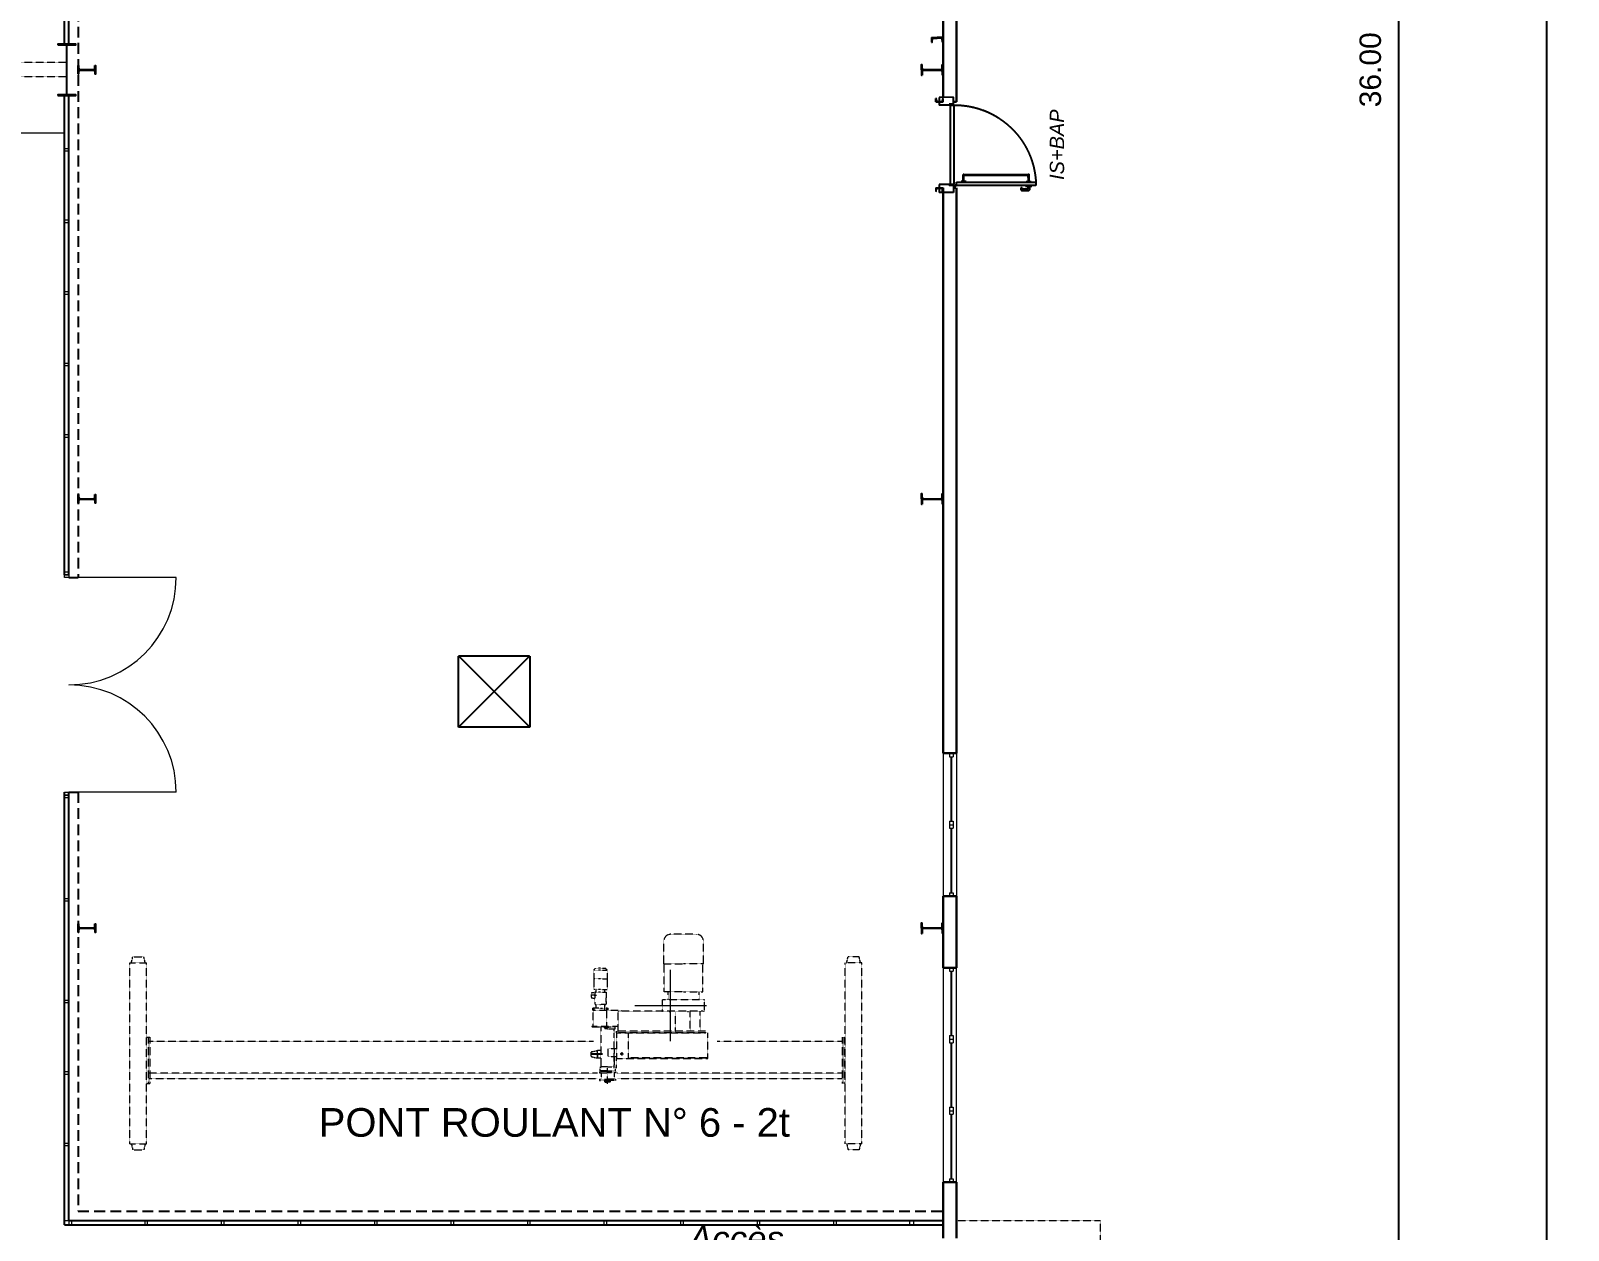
# Model space of a CAD drawing. Header units: metres. Extents: x 134472 to 303672, y 136880 to 366415.
# Drawn here: x 259593 to 281087, y 318124 to 334895 of the extents above; entities that cross this region are included whole.
import ezdxf

# ---------------------------------------------------------------- set-up
doc = ezdxf.new("R2010")
doc.units = ezdxf.units.M
doc.header["$LTSCALE"] = 2
doc.header["$MEASUREMENT"] = 0
doc.header["$PDMODE"] = 2
doc.header["$PDSIZE"] = 500
for name, pattern in [('CACHE', [0.375, 0.25, -0.125]), ('CONTINU', [0]), ('DASHDOT', [2, 1.25, -0.25, 0.25, -0.25]), ('Planta_2$0$CACHE', [0.375, 0.25, -0.125]), ('STYLE_12', [0.46875, 0.3125, -0.15625])]:
    doc.linetypes.add(name, pattern=pattern)
for name, color, linetype in [('0.01', 8, 'Continuous'), ('0.1TEN', 133, 'Planta_2$0$CACHE'), ('1', 5, 'Continuous'), ('CENTRO', 7, 'DASHDOT'), ('MOJI', 7, 'Continuous'), ('SUMPO 400', 6, 'Continuous')]:
    doc.layers.add(name, color=color, linetype=linetype)
for name, color, linetype, lineweight in [('0.03', 151, 'Continuous', 5), ('0.03TEN', 8, 'STYLE_12', 5), ('0.15', 5, 'Continuous', 15), ('0.30', 1, 'Continuous', 30), ('slh-aa-chassis', 3, 'Continuous', 0)]:
    doc.layers.add(name, color=color, linetype=linetype, lineweight=lineweight)
doc.styles.add('arial', font='arial.ttf')
doc.styles.add('Style-Arial', font='arial.ttf')
doc.dimstyles.new('400', dxfattribs={"dimtxt": 300, "dimasz": 450, "dimexe": 300, "dimexo": 150, "dimgap": 75, "dimtad": 1, "dimlfac": 0.001, "dimzin": 3, "dimdsep": 46, "dimtxsty": 'Style-Arial', "dimblk": 'OBLIQUE', "dimcen": 900, "dimclrd": 256, "dimclre": 256, "dimazin": 3, "dimtfac": 1, "dimtofl": 0, "dimtmove": 1, "dimatfit": 3, "dimldrblk": 'DOTSMALL', "dimfxl": 1, "dimfrac": 2, "dimtzin": 3, "dimlwd": -1, "dimlwe": 0, "dimarcsym": 0})

# ---------------------------------------------------------------- blocks, each defined once
blk = doc.blocks.new('chassis simple 1m')
at = {"layer": 'slh-aa-chassis', "linetype": 'CONTINU', "lineweight": 0}
for p, q in [((0, 0), (50, 0)), ((0, 0), (0, -50)), ((50, 0), (50, -50)), ((0, -50), (50, -50)), ((20, -50), (20, -950)), ((30, -50), (30, -950)), ((0, -950), (50, -950)), ((0, -950), (0, -1000)), ((0, -1000), (50, -1000)), ((50, -950), (50, -1000))]:
    blk.add_line(p, q, dxfattribs=at)
blk = doc.blocks.new('_Oblique')
at = {"color": 0, "linetype": 'ByBlock', "lineweight": -2}
blk.add_line((0.5, 0.5), (-0.5, -0.5), dxfattribs=at)
blk = doc.blocks.new('*D721')
at = {"layer": 'Defpoints', "color": 0}
for p in [(278301, 352349), (278301, 352349), (278301, 352349), (280787, 352349), (280787, 352349), (280787, 352349), (279214, 262349), (279214, 262349), (279214, 262349)]:
    blk.add_point(p, dxfattribs=at)
at = {"layer": 'SUMPO 400', "lineweight": 0}
for p, q in [((278451, 352349), (281087, 352349)), ((278451, 352349), (281087, 352349)), ((278451, 352349), (281087, 352349)), ((279364, 262349), (281087, 262349)), ((279364, 262349), (281087, 262349)), ((279364, 262349), (281087, 262349))]:
    blk.add_line(p, q, dxfattribs=at)
at = {"layer": 'SUMPO 400'}
blk.add_line((280787, 262349), (280787, 352349), dxfattribs=at)
blk.add_line((280787, 262349), (280787, 352349), dxfattribs=at)
blk.add_line((280787, 262349), (280787, 352349), dxfattribs=at)
at = {"layer": 'SUMPO 400', "xscale": 450, "yscale": 450, "zscale": 450}
for p, rotation in [((280787, 352349), 90), ((280787, 352349), 90), ((280787, 352349), 90), ((280787, 262349), 270), ((280787, 262349), 270), ((280787, 262349), 270)]:
    blk.add_blockref('_Oblique', p, dxfattribs=dict(at, rotation=rotation))
at = {"layer": 'SUMPO 400', "color": 0, "insert": (280559, 307349), "char_height": 300, "attachment_point": 5, "rotation": 90, "style": 'Style-Arial'}
blk.add_mtext('\\W1.333333x;90.00', dxfattribs=at)
blk.add_mtext('\\W1.333333x;90.00', dxfattribs=at)
blk.add_mtext('\\W1.333333x;90.00', dxfattribs=at)
blk = doc.blocks.new('_DOTSMALL')
at = {"color": 0, "linetype": 'ByBlock', "const_width": 0.5}
blk.add_lwpolyline([(-0.0625, 0, 1), (0.0625, 0, 1)], format="xyb", close=True, dxfattribs=at)
blk = doc.blocks.new('BAT-P')
for p, q in [((-26, 61), (-40, 0)), ((-40, 0), (40, 0)), ((-21, 65), (21, 65)), ((26, 61), (40, 0))]:
    blk.add_line(p, q)
for centre, start, end in [((-21, 60), 90, 166.6711), ((21, 60), 12.6594, 90)]:
    blk.add_arc(centre, 5, start, end)
at = {"layer": 'CENTRO', "color": 2, "linetype": 'DASHDOT'}
blk.add_line((0, -52), (0, 71), dxfattribs=at)

msp = doc.modelspace()

# ---------------------------------------------------------------- linework, layer by layer
at = {"flags": 128}
for points in [[(272492.701, 333964.317), (272292.701, 333964.026)], [(272292.701, 333964.026), (272292.86, 333854.027)], [(272430.86, 333854.227), (272292.86, 333854.027)], [(272492.838, 333869.317), (272430.839, 333869.227)], [(272430.86, 333854.227), (272430.839, 333869.227)], [(272452.311, 332744.256), (272450.701, 333854.256)], [(272450.86, 333854.256), (272495.86, 333854.321)], [(272492.838, 333869.317), (272492.701, 333964.317)], [(272494.413, 333855.824), (272499.228, 333855.877), (272504.043, 333855.91), (272508.859, 333855.922), (272513.674, 333855.914), (272518.489, 333855.885), (272523.305, 333855.836), (272528.119, 333855.767), (272532.934, 333855.677), (272537.748, 333855.567), (272542.562, 333855.437), (272547.375, 333855.286), (272552.187, 333855.114), (272556.999, 333854.923), (272561.81, 333854.711), (272566.62, 333854.478), (272571.428, 333854.225), (272575.472, 333853.997), (272579.514, 333853.754), (272583.556, 333853.497), (272587.596, 333853.225), (272591.636, 333852.939), (272595.674, 333852.639), (272599.712, 333852.324), (272603.748, 333851.995), (272607.783, 333851.651), (272611.817, 333851.293), (272615.85, 333850.921), (272619.881, 333850.534), (272623.911, 333850.133), (272627.939, 333849.718), (272631.966, 333849.288), (272635.991, 333848.844), (272640.015, 333848.386), (272644.037, 333847.913), (272648.057, 333847.426), (272652.076, 333846.924), (272656.092, 333846.409), (272660.107, 333845.879), (272664.12, 333845.335), (272668.131, 333844.776), (272672.14, 333844.203), (272676.147, 333843.616), (272680.152, 333843.015), (272684.154, 333842.399), (272688.155, 333841.769), (272692.153, 333841.125), (272696.149, 333840.466), (272700.142, 333839.794), (272704.133, 333839.107), (272708.122, 333838.406), (272712.108, 333837.69), (272716.091, 333836.961), (272720.072, 333836.217), (272724.05, 333835.459), (272728.026, 333834.687), (272731.998, 333833.9), (272735.968, 333833.1), (272739.935, 333832.285), (272743.899, 333831.457), (272747.86, 333830.614), (272751.818, 333829.757), (272755.773, 333828.886), (272759.725, 333828.001), (272763.673, 333827.102), (272767.619, 333826.189), (272771.561, 333825.261), (272775.5, 333824.32), (272779.435, 333823.365), (272783.367, 333822.395), (272787.296, 333821.412), (272791.221, 333820.415), (272795.142, 333819.404), (272799.06, 333818.378), (272802.974, 333817.339), (272806.884, 333816.286), (272810.791, 333815.219), (272814.694, 333814.138), (272818.592, 333813.043), (272822.487, 333811.934), (272826.378, 333810.812), (272830.265, 333809.675), (272834.148, 333808.525), (272838.027, 333807.361), (272841.902, 333806.182), (272845.772, 333804.991), (272849.638, 333803.785), (272853.5, 333802.566), (272857.357, 333801.332), (272861.21, 333800.086), (272865.059, 333798.825), (272868.903, 333797.551), (272872.742, 333796.263), (272876.577, 333794.961), (272880.407, 333793.646), (272884.232, 333792.317), (272888.053, 333790.974), (272891.869, 333789.618), (272895.68, 333788.248), (272899.486, 333786.865), (272903.287, 333785.468), (272907.083, 333784.058), (272910.875, 333782.634), (272914.661, 333781.197), (272918.442, 333779.746), (272922.217, 333778.282), (272925.988, 333776.804), (272929.753, 333775.313), (272933.513, 333773.808), (272937.267, 333772.29), (272941.016, 333770.759), (272944.76, 333769.214), (272948.498, 333767.656), (272952.23, 333766.085), (272955.957, 333764.5), (272959.678, 333762.902), (272963.393, 333761.291), (272967.103, 333759.666), (272970.807, 333758.029), (272974.505, 333756.378), (272978.197, 333754.714), (272981.883, 333753.037), (272985.563, 333751.346), (272989.237, 333749.643), (272992.905, 333747.927), (272996.567, 333746.197), (273000.222, 333744.455), (273003.872, 333742.699), (273007.515, 333740.931), (273011.152, 333739.149), (273014.782, 333737.355), (273018.406, 333735.547), (273022.024, 333733.727), (273025.635, 333731.894), (273029.239, 333730.048), (273032.837, 333728.189), (273036.429, 333726.318), (273040.013, 333724.433), (273043.591, 333722.536), (273047.162, 333720.626), (273050.726, 333718.704), (273054.284, 333716.768), (273057.834, 333714.821), (273061.378, 333712.86), (273064.914, 333710.887), (273068.444, 333708.901), (273071.966, 333706.903), (273075.481, 333704.892), (273078.989, 333702.868), (273082.49, 333700.832), (273085.983, 333698.784), (273089.469, 333696.723), (273092.948, 333694.65), (273096.419, 333692.564), (273099.883, 333690.466), (273103.34, 333688.356), (273106.788, 333686.233), (273110.23, 333684.098), (273113.663, 333681.951), (273117.089, 333679.792), (273120.508, 333677.62), (273123.918, 333675.437), (273127.321, 333673.241), (273130.716, 333671.033), (273134.103, 333668.813), (273137.482, 333666.581), (273140.853, 333664.337), (273144.216, 333662.081), (273147.571, 333659.813), (273150.918, 333657.533), (273154.257, 333655.241), (273157.587, 333652.937), (273160.91, 333650.622), (273164.224, 333648.294), (273167.53, 333645.955), (273170.827, 333643.604), (273174.116, 333641.241), (273177.397, 333638.867), (273180.669, 333636.481), (273183.932, 333634.083), (273187.187, 333631.674), (273190.434, 333629.253), (273193.671, 333626.82), (273196.9, 333624.376), (273200.121, 333621.92), (273203.332, 333619.453), (273206.535, 333616.975), (273209.729, 333614.485), (273212.914, 333611.984), (273216.09, 333609.471), (273219.257, 333606.948), (273222.415, 333604.413), (273225.564, 333601.866), (273228.704, 333599.309), (273231.835, 333596.74), (273234.956, 333594.16), (273238.069, 333591.569), (273241.172, 333588.967), (273244.266, 333586.354), (273247.35, 333583.73), (273250.426, 333581.095), (273253.491, 333578.449), (273256.548, 333575.793), (273259.595, 333573.125), (273262.632, 333570.446), (273265.66, 333567.757), (273268.678, 333565.057), (273271.686, 333562.346), (273274.685, 333559.624), (273277.674, 333556.892), (273280.654, 333554.149), (273283.623, 333551.396), (273286.583, 333548.632), (273289.533, 333545.857), (273292.473, 333543.072), (273295.403, 333540.276), (273298.323, 333537.47), (273301.233, 333534.654), (273304.133, 333531.827), (273307.023, 333528.99), (273309.902, 333526.143), (273312.772, 333523.285), (273315.631, 333520.417), (273318.48, 333517.54), (273321.319, 333514.651), (273324.148, 333511.753), (273326.966, 333508.845), (273329.774, 333505.927), (273332.572, 333502.999), (273335.359, 333500.061), (273338.135, 333497.113), (273340.901, 333494.155), (273343.657, 333491.187), (273346.401, 333488.209), (273349.136, 333485.222), (273351.859, 333482.225), (273354.572, 333479.218), (273357.274, 333476.202), (273359.966, 333473.176), (273362.646, 333470.14), (273365.316, 333467.095), (273367.975, 333464.041), (273370.623, 333460.977), (273373.26, 333457.903), (273375.886, 333454.82), (273378.501, 333451.728), (273381.105, 333448.627), (273383.698, 333445.516), (273386.279, 333442.396), (273388.85, 333439.267), (273391.41, 333436.128), (273393.958, 333432.981), (273396.495, 333429.824), (273399.021, 333426.659), (273401.535, 333423.485), (273404.039, 333420.301), (273406.531, 333417.109), (273409.011, 333413.908), (273411.48, 333410.698), (273413.938, 333407.479), (273416.384, 333404.252), (273418.819, 333401.016), (273421.242, 333397.771), (273423.653, 333394.517), (273426.053, 333391.255), (273428.441, 333387.985), (273430.818, 333384.706), (273433.183, 333381.418), (273435.536, 333378.123), (273437.878, 333374.818), (273440.207, 333371.506), (273442.525, 333368.185), (273444.831, 333364.856), (273447.125, 333361.519), (273449.407, 333358.173), (273451.677, 333354.82), (273453.936, 333351.458), (273456.182, 333348.088), (273458.416, 333344.711), (273460.638, 333341.325), (273462.848, 333337.932), (273465.046, 333334.53), (273467.232, 333331.121), (273469.406, 333327.704), (273471.567, 333324.28), (273473.717, 333320.848), (273475.854, 333317.408), (273477.979, 333313.96), (273480.091, 333310.505), (273482.191, 333307.043), (273484.279, 333303.573), (273486.355, 333300.095), (273488.418, 333296.61), (273490.468, 333293.118), (273492.507, 333289.619), (273494.532, 333286.112), (273496.546, 333282.598), (273498.546, 333279.077), (273500.534, 333275.549), (273502.51, 333272.014), (273504.473, 333268.472), (273506.423, 333264.923), (273508.361, 333261.367), (273510.286, 333257.804), (273512.198, 333254.234), (273514.097, 333250.657), (273515.984, 333247.074), (273517.858, 333243.484), (273519.719, 333239.887), (273521.567, 333236.284), (273523.403, 333232.674), (273525.225, 333229.058), (273527.035, 333225.435), (273528.832, 333221.805), (273530.616, 333218.17), (273532.387, 333214.528), (273534.144, 333210.879), (273535.889, 333207.225), (273537.621, 333203.564), (273539.34, 333199.897), (273541.046, 333196.224), (273542.738, 333192.545), (273544.418, 333188.86), (273546.084, 333185.169), (273547.737, 333181.473), (273549.377, 333177.77), (273551.004, 333174.061), (273552.618, 333170.347), (273554.218, 333166.627), (273555.805, 333162.901), (273557.379, 333159.17), (273558.94, 333155.433), (273560.487, 333151.69), (273562.021, 333147.942), (273563.541, 333144.189), (273565.048, 333140.43), (273566.542, 333136.666), (273568.022, 333132.896), (273569.489, 333129.122), (273570.942, 333125.342), (273572.382, 333121.557), (273573.808, 333117.766), (273575.221, 333113.971), (273576.621, 333110.171), (273578.006, 333106.366), (273579.378, 333102.555), (273580.737, 333098.74), (273582.082, 333094.921), (273583.413, 333091.096), (273584.731, 333087.267), (273586.035, 333083.433), (273587.326, 333079.594), (273588.602, 333075.751), (273589.865, 333071.903), (273591.115, 333068.051), (273592.35, 333064.194), (273593.572, 333060.334), (273594.78, 333056.468), (273595.975, 333052.599), (273597.155, 333048.725), (273598.322, 333044.847), (273599.475, 333040.965), (273600.614, 333037.079), (273601.739, 333033.188), (273602.851, 333029.294), (273603.948, 333025.396), (273605.032, 333021.494), (273606.102, 333017.588), (273607.157, 333013.678), (273608.199, 333009.765), (273609.227, 333005.848), (273610.241, 333001.927), (273611.241, 332998.003), (273612.226, 332994.075), (273613.198, 332990.144), (273614.156, 332986.209), (273615.1, 332982.271), (273616.03, 332978.329), (273616.945, 332974.384), (273617.847, 332970.436), (273618.735, 332966.485), (273619.608, 332962.531), (273620.468, 332958.573), (273621.313, 332954.613), (273622.144, 332950.649), (273622.961, 332946.683), (273623.764, 332942.713), (273624.553, 332938.741), (273625.328, 332934.766), (273626.088, 332930.789), (273626.835, 332926.808), (273627.567, 332922.825), (273628.285, 332918.84), (273628.989, 332914.852), (273629.678, 332910.861), (273630.353, 332906.868), (273631.015, 332902.873), (273631.661, 332898.875), (273632.294, 332894.875), (273632.912, 332890.873), (273633.516, 332886.869), (273634.45, 332880.475), (273635.348, 332874.068), (273636.21, 332867.638), (273637.037, 332861.176), (273637.437, 332857.93), (273637.828, 332854.674), (273638.21, 332851.405), (273638.584, 332848.122), (273638.949, 332844.825), (273639.305, 332841.513), (273639.652, 332838.184), (273639.991, 332834.837), (273640.321, 332831.472), (273640.643, 332828.086), (273640.956, 332824.68), (273641.261, 332821.251), (273641.557, 332817.799), (273641.845, 332814.323), (273642.124, 332810.821), (273642.395, 332807.293), (273642.657, 332803.738), (273642.912, 332800.154), (273643.158, 332796.54), (273643.395, 332792.895), (273643.624, 332789.218), (273643.846, 332785.508), (273644.059, 332781.764), (273644.263, 332777.985)], [(272495.701, 333854.321), (272497.311, 332744.321)], [(272432.311, 332744.227), (272294.311, 332744.027)], [(272294.311, 332744.027), (272294.471, 332634.027)], [(272432.311, 332744.227), (272432.333, 332729.227)], [(272497.311, 332744.321), (272452.311, 332744.256)], [(272502.266, 332726.399), (272510.184, 332734.34)], [(272534.326, 332734.375), (272510.184, 332734.34)], [(272534.265, 332776.375), (273644.263, 332777.985)], [(272534.33, 332731.375), (272534.265, 332776.375)], [(272537.279, 332766.379), (272534.279, 332766.375)], [(272537.33, 332731.379), (272537.279, 332766.379)], [(272669.25, 332786.571), (272599.25, 332786.469)], [(272599.25, 332786.469), (272599.265, 332776.469)], [(272627.243, 332791.51), (272641.243, 332791.53)], [(272627.25, 332786.51), (272627.243, 332791.51)], [(272639.105, 332886.527), (272629.105, 332886.512)], [(272629.243, 332791.513), (272629.105, 332886.512)], [(272639.243, 332791.527), (272639.105, 332886.527)], [(273539.113, 332881.382), (272639.114, 332880.076)], [(273539.127, 332871.713), (272639.128, 332870.407)], [(272641.25, 332786.53), (272641.243, 332791.53)], [(272669.25, 332786.571), (272669.265, 332776.571)], [(273509.249, 332787.63), (273579.249, 332787.731)], [(273509.249, 332787.63), (273509.264, 332777.63)], [(273551.242, 332792.691), (273537.242, 332792.67)], [(273537.249, 332787.67), (273537.242, 332792.67)], [(273539.104, 332887.673), (273549.104, 332887.688)], [(273539.242, 332792.673), (273539.104, 332887.673)], [(273549.242, 332792.688), (273549.104, 332887.688)], [(273551.249, 332787.691), (273551.242, 332792.691)], [(273579.249, 332787.731), (273579.264, 332777.731)], [(273644.264, 332777.826), (273644.329, 332732.826)], [(272494.471, 332634.317), (272294.471, 332634.027)], [(272494.333, 332729.317), (272432.333, 332729.227)], [(272497.333, 332729.321), (272494.333, 332729.317)], [(272494.333, 332729.317), (272494.471, 332634.317)], [(272506.773, 332709.675), (272494.357, 332712.983)], [(272497.333, 332729.321), (272497.353, 332715.29)], [(272500.645, 332714.413), (272497.353, 332715.29)], [(272504.39, 332724.281), (272511.43, 332731.342)], [(272534.33, 332731.375), (272511.43, 332731.342)], [(273644.329, 332732.985), (272534.33, 332731.375)], [(273454.379, 332698.129), (273434.379, 332698.1)], [(273434.379, 332698.1), (273434.416, 332672.521)], [(273444.521, 332662.536), (273544.521, 332662.681)], [(273454.379, 332698.129), (273454.394, 332687.55)], [(273459.402, 332682.557), (273529.402, 332682.659)], [(273499.329, 332732.615), (273499.344, 332722.615)], [(273499.344, 332722.615), (273589.343, 332722.746)], [(273534.344, 332722.666), (273534.394, 332687.666)], [(273554.344, 332722.695), (273554.416, 332672.695)], [(273589.329, 332732.746), (273589.343, 332722.746)], [(265570.795, 326155.846), (266570.795, 325155.846)], [(265570.795, 325155.846), (266570.795, 326155.846)]]:
    msp.add_lwpolyline(points, dxfattribs=at)
for centre, major_axis, ratio, start_param, end_param in [((272509.347, 332719.338), (7.071, -7.071), 0.999999999, 3.143043541, 8.630830014), ((273444.506, 332672.536), (7.071, -7.071), 0.999999999, 3.928441702, 5.499238028), ((273459.394, 332687.557), (3.536, -3.536), 0.999999999, 3.928441702, 5.499238028), ((273529.394, 332687.659), (3.536, 3.536), 1, 3.928441702, 5.499238028), ((273544.506, 332672.681), (7.071, -7.071), 0.999999999, 5.499238028, 7.070034356)]:
    msp.add_ellipse(centre, major_axis=major_axis, ratio=ratio, start_param=start_param, end_param=end_param)
msp.add_ellipse((272509.347, 332719.338), major_axis=(4.95, -4.95), ratio=1)
at = {"layer": '0.01'}
for p, q in [((260126.586, 334709.317), (260126.586, 341169.317)), ((260066.586, 327289.317), (260066.586, 333989.317)), ((260126.586, 327289.317), (260126.586, 333989.317))]:
    msp.add_line(p, q, dxfattribs=at)
at = {"layer": '0.01', "linetype": 'CACHE', "ltscale": 300}
for p, q in [((260256.586, 341249.317), (260256.586, 327249.317)), ((260126.587, 327249.317), (260256.586, 327249.317)), ((260126.587, 324249.317), (260256.586, 324249.317)), ((260256.586, 324249.317), (260256.586, 318389.316))]:
    msp.add_line(p, q, dxfattribs=at)
at = {"layer": '0.01', "flags": 128}
for points in [[(260066.586, 334709.317), (260066.586, 341169.317)], [(260066.586, 318199.316), (260066.586, 324249.317)], [(260126.586, 318259.316), (260126.586, 324249.317)], [(260066.586, 318199.316), (272346.586, 318199.318)], [(260126.586, 318259.316), (272346.586, 318259.318)]]:
    msp.add_lwpolyline(points, dxfattribs=at)
at = {"layer": '0.01', "linetype": 'CACHE', "ltscale": 300, "flags": 128}
msp.add_lwpolyline([(260256.586, 318389.316), (272346.586, 318389.318)], dxfattribs=at)
at = {"layer": '0.03', "flags": 128}
for points in [[(261626.587, 327249.317), (260126.587, 327249.317)], [(261626.587, 324249.317), (260126.587, 324249.317)]]:
    msp.add_lwpolyline(points, dxfattribs=at)
for points in [[(260126.587, 325749.317, 0.414213562), (261626.587, 327249.317)], [(261626.587, 324249.317, 0.414213562), (260126.587, 325749.317)]]:
    msp.add_lwpolyline(points, format="xyb", dxfattribs=at)
at = {"layer": '0.03TEN', "linetype": 'Continuous', "lineweight": 0}
msp.add_line((206276.586, 333465.91), (260066.586, 333465.91), dxfattribs=at)
at = {"layer": '0.03TEN'}
for p, q in [((267517.951, 320322.875), (261248.547, 320322.875)), ((267517.951, 320322.875), (261248.547, 320322.875)), ((270934.651, 320322.875), (267785.111, 320322.875))]:
    msp.add_line(p, q, dxfattribs=at)
at = {"layer": '0.03TEN', "flags": 128}
for points in [[(260090.086, 334449.317), (248103.086, 334449.317)], [(260090.086, 334249.317), (248103.086, 334249.317)], [(268899.687, 322261.94), (268539.591, 322261.94)], [(268442.429, 321888.382), (268442.429, 322164.779)], [(268996.848, 321888.382), (268996.848, 322164.779)], [(260979.992, 319334.742), (260979.992, 321862.058)], [(260979.992, 321862.058), (261213.179, 321862.058)], [(260999.425, 321862.058), (261018.857, 321946.264)], [(261018.857, 321946.264), (261174.315, 321946.264)], [(261193.747, 321862.058), (261174.315, 321946.264)], [(261213.179, 319334.742), (261213.179, 321862.058)], [(267465.606, 321763.874), (267489.192, 321788.154)], [(267557.771, 321789.366), (267492.06, 321789.366)], [(267557.771, 321789.366), (267623.482, 321789.366)], [(267649.936, 321763.874), (267626.35, 321788.154)], [(268442.429, 321845.457), (268442.429, 321888.382)], [(268442.429, 321847.53), (268719.639, 321847.53)], [(268449.093, 321456.022), (268449.093, 321847.53)], [(268996.848, 321847.53), (268719.639, 321847.53)], [(268990.184, 321456.022), (268990.184, 321847.53)], [(268996.848, 321845.457), (268996.848, 321888.382)], [(270979.992, 319334.742), (270979.992, 321862.058)], [(271213.179, 321862.058), (270979.992, 321862.058)], [(270999.425, 321862.058), (271018.857, 321946.264)], [(271174.315, 321946.264), (271018.857, 321946.264)], [(271193.747, 321862.058), (271174.315, 321946.264)], [(271213.179, 319334.742), (271213.179, 321862.058)], [(267464.476, 321761.088), (267464.476, 321638.761)], [(267557.771, 321638.761), (267464.476, 321638.761)], [(267557.771, 321762.71), (267464.82, 321762.71)], [(267465.915, 321638.761), (267465.915, 321492.154)], [(267557.771, 321762.71), (267650.723, 321762.71)], [(267557.771, 321638.761), (267651.067, 321638.761)], [(267649.627, 321638.761), (267649.627, 321492.154)], [(267651.067, 321761.088), (267651.067, 321638.761)], [(267469.474, 321410.064), (267421.493, 321410.064)], [(267429.49, 321437.582), (267429.49, 321381.545)], [(267434.618, 321444.066), (267497.796, 321459.034)], [(267434.694, 321375.043), (267477.804, 321365.36)], [(267557.771, 321492.154), (267465.915, 321492.154)], [(267469.474, 321410.064), (267502.794, 321410.064)], [(267557.771, 321452.17), (267477.804, 321452.17)], [(267477.804, 321452.17), (267477.804, 321286.904)], [(267497.796, 321456.168), (267497.796, 321488.155)], [(267557.771, 321492.154), (267649.627, 321492.154)], [(267557.771, 321452.17), (267637.739, 321452.17)], [(267617.747, 321456.168), (267617.747, 321488.155)], [(267637.739, 321452.17), (267637.739, 321414.852)], [(267637.739, 321428.082), (267637.739, 321371.538)], [(267637.739, 321314.994), (267637.739, 321371.538)], [(269013.508, 321344.401), (268427.079, 321344.401)], [(268427.079, 321197.161), (268427.079, 321344.401)], [(268719.639, 321456.022), (268449.093, 321456.022)], [(268502.405, 321344.401), (268502.405, 321456.022)], [(268719.639, 321456.022), (268990.184, 321456.022)], [(268936.872, 321344.401), (268936.872, 321456.022)], [(269013.508, 321311.081), (269013.508, 321344.401)], [(267557.438, 321227.597), (267451.148, 321227.597)], [(267451.148, 321203.489), (267451.148, 321227.597)], [(267451.148, 321203.489), (267858.649, 321203.489)], [(267457.479, 320974.257), (267457.479, 321203.489)], [(267470.473, 321206.272), (267470.473, 321239.279)], [(267485.8, 321281.572), (267483.135, 321281.572)], [(267485.8, 321281.572), (267557.771, 321281.572)], [(267497.796, 321227.597), (267497.796, 321276.241)], [(267629.742, 321281.572), (267557.438, 321281.572)], [(267557.438, 321227.597), (267664.395, 321227.597)], [(267561.47, 321281.572), (267560.437, 321281.572)], [(267617.73, 321211.603), (267617.73, 321234.802)], [(267617.747, 321227.597), (267617.747, 321276.241)], [(267629.742, 321281.572), (267632.408, 321281.572)], [(267637.739, 321321.556), (267637.739, 321286.904)], [(267644.069, 321203.489), (267644.069, 320974.257)], [(267644.403, 321206.272), (267644.403, 321239.279)], [(267660.017, 321227.457), (267660.017, 321205.323)], [(267803.196, 320911.46), (267803.196, 321180.964)], [(268988.369, 321187.628), (267809.859, 321187.628)], [(267858.649, 321203.489), (267858.649, 321187.628)], [(268520.741, 321182.63), (268520.741, 321172.634)], [(268608.039, 320911.74), (268608.039, 321175.633)], [(268777.303, 321180.964), (268777.303, 321174.3)], [(268813.288, 320913.073), (268813.288, 321176.965)], [(268950.566, 320912.02), (268950.566, 321181.364)], [(269013.508, 321204.982), (269013.508, 321311.081)], [(267437.487, 320976.922), (267437.487, 320974.257)], [(267803.196, 320974.257), (267437.487, 320974.257)], [(267437.487, 320974.257), (267437.487, 320963.594)], [(267762.688, 320963.594), (267437.487, 320963.594)], [(267473.805, 320963.594), (267453.813, 320963.594)], [(267560.437, 320963.594), (267473.805, 320963.594)], [(267560.437, 320963.594), (267543.777, 320963.594)], [(267560.437, 320963.594), (267647.068, 320963.594)], [(267562.769, 320963.594), (267562.769, 320390.692)], [(267617.73, 320963.594), (267617.73, 320940.395)], [(267656.065, 320940.395), (267617.747, 320940.395)], [(267644.403, 320968.925), (267644.403, 320935.919)], [(267652.399, 320963.594), (267672.391, 320963.594)], [(267656.065, 320940.395), (267670.725, 320940.395)], [(267679.189, 320940.395), (267762.688, 320940.395)], [(267749.36, 320815.779), (267749.36, 320940.395)], [(267762.688, 320940.395), (267762.688, 320974.257)], [(261213.179, 320825.841), (261258.521, 320825.841)], [(261233.907, 320825.841), (261233.907, 320178.101)], [(267459.176, 320761.067), (261248.547, 320761.067)], [(267459.176, 320761.067), (261248.547, 320761.067)], [(261258.521, 320825.841), (261258.521, 320178.101)], [(267749.36, 320390.692), (267749.36, 320883.824)], [(269025.202, 320906.409), (267782.68, 320906.409)], [(267782.68, 320886.417), (267782.68, 320906.409)], [(269057.998, 320886.417), (267782.68, 320886.417)], [(269024.678, 320879.753), (267782.68, 320879.753)], [(269024.678, 320879.753), (267782.68, 320879.753)], [(267782.68, 320879.753), (267782.68, 320524.77)], [(267800.006, 320879.753), (267800.006, 320886.417)], [(267942.615, 320879.753), (267942.615, 320524.77)], [(269057.998, 320524.77), (269057.998, 320886.417)], [(270934.651, 320761.067), (269188, 320761.067)], [(270934.651, 320825.841), (270934.651, 320178.101)], [(270979.992, 320825.841), (270934.651, 320825.841)], [(270959.265, 320825.841), (270959.265, 320178.101)], [(267516.121, 320584.746), (267506.792, 320584.746)], [(267562.769, 320638.057), (267516.121, 320638.057)], [(267516.121, 320531.434), (267516.121, 320638.057)], [(267562.769, 320531.434), (267516.121, 320531.434)], [(267522.479, 320531.434), (267522.479, 320638.057)], [(267782.68, 320660.715), (267664.061, 320660.715)], [(267664.061, 320548.76), (267664.061, 320660.715)], [(267782.68, 320548.76), (267664.061, 320548.76)], [(267749.36, 320660.715), (267749.36, 320390.692)], [(267749.36, 320409.484), (267749.36, 320548.76)], [(267782.68, 320524.77), (269057.998, 320524.77)], [(267782.68, 320390.692), (267782.68, 320524.77)], [(267831.993, 320591.41), (267879.974, 320591.41)], [(267855.983, 320615.4), (267855.983, 320567.419)], [(267942.615, 320538.098), (269057.998, 320538.098)], [(267656.065, 320344.703), (267545.845, 320344.703)], [(267545.845, 320344.703), (267545.845, 320326.64)], [(267545.845, 320326.64), (267656.065, 320326.64)], [(267547.054, 320326.64), (267556.079, 320325.692)], [(267549.441, 320409.484), (267549.441, 320354.839)], [(267656.065, 320409.484), (267549.441, 320409.484)], [(267656.065, 320354.839), (267549.441, 320354.839)], [(267556.079, 320325.692), (267563.022, 320324.962)], [(267562.769, 320390.692), (267562.769, 320409.484)], [(267565.409, 320322.311), (267565.409, 320240.48)], [(267610.75, 320354.839), (267610.75, 320344.703)], [(267656.065, 320409.484), (267762.688, 320409.484)], [(267656.065, 320169.448), (267656.065, 320390.692)], [(267656.065, 320354.839), (267762.688, 320354.839)], [(267656.065, 320344.703), (267765.467, 320344.703)], [(267765.467, 320326.64), (267656.065, 320326.64)], [(267701.379, 320354.839), (267701.379, 320344.703)], [(267747.113, 320322.311), (267747.113, 320240.48)], [(267765.467, 320326.64), (267749.5, 320324.962)], [(267762.688, 320409.484), (267762.688, 320354.839)], [(267765.467, 320344.703), (267765.467, 320326.64)], [(261213.179, 320178.101), (261258.521, 320178.101)], [(267510.827, 320242.875), (261248.547, 320242.875)], [(267510.827, 320242.875), (261248.547, 320242.875)], [(267545.417, 320234.646), (267546.742, 320236.118)], [(267545.417, 320234.646), (267656.065, 320234.646)], [(267545.417, 320234.646), (267545.417, 320218.088)], [(267545.417, 320218.088), (267656.065, 320218.088)], [(267563.022, 320237.829), (267546.742, 320236.118)], [(267609.417, 320218.088), (267609.417, 320214.756)], [(267609.417, 320214.756), (267702.712, 320214.756)], [(267616.081, 320214.756), (267609.417, 320210.849)], [(267609.417, 320210.849), (267609.417, 320200.095)], [(267702.712, 320200.095), (267609.417, 320200.095)], [(267622.745, 320200.095), (267622.745, 320195.83)], [(267622.745, 320195.83), (267624.477, 320194.097)], [(267624.477, 320194.097), (267656.065, 320194.097)], [(267767.105, 320234.646), (267656.065, 320234.646)], [(267767.105, 320218.088), (267656.065, 320218.088)], [(267687.652, 320194.097), (267656.065, 320194.097)], [(267689.384, 320195.83), (267687.652, 320194.097)], [(267689.384, 320200.095), (267689.384, 320195.83)], [(267696.048, 320214.756), (267702.712, 320210.849)], [(267702.712, 320218.088), (267702.712, 320214.756)], [(267702.712, 320210.849), (267702.712, 320200.095)], [(267748.92, 320238.444), (267767.105, 320234.646)], [(267767.105, 320234.646), (267767.105, 320218.088)], [(270934.651, 320242.875), (267794.61, 320242.875)], [(270979.992, 320178.101), (270934.651, 320178.101)], [(260979.992, 319334.742), (261213.179, 319334.742)], [(260999.425, 319334.742), (261018.857, 319250.536)], [(261018.857, 319250.536), (261174.315, 319250.536)], [(261193.747, 319334.742), (261174.315, 319250.536)], [(271213.179, 319334.742), (270979.992, 319334.742)], [(270999.425, 319334.742), (271018.857, 319250.536)], [(271174.315, 319250.536), (271018.857, 319250.536)], [(271193.747, 319334.742), (271174.315, 319250.536)], [(272316.586, 318259.318), (272346.586, 318259.318)], [(272536.586, 318259.318), (274546.586, 318259.318)], [(274546.586, 268331.09), (274546.586, 318259.318)]]:
    msp.add_lwpolyline(points, dxfattribs=at)
for points in [[(268539.591, 322261.94, 0.414213562), (268442.429, 322164.779)], [(268996.848, 322164.779, 0.414213562), (268899.687, 322261.94)], [(267492.06, 321789.366, 0.20268138), (267489.192, 321788.154)], [(267626.35, 321788.154, 0.20268138), (267623.482, 321789.366)], [(267465.606, 321763.874, 0.195148783), (267464.476, 321761.088)], [(267651.067, 321761.088, 0.195148783), (267649.936, 321763.874)], [(267434.618, 321444.066, 0.347606212), (267429.49, 321437.582)], [(267429.49, 321381.545, 0.350883853), (267434.694, 321375.043)], [(267497.796, 321488.155, 0.414213562), (267493.797, 321492.154)], [(267493.797, 321452.17, 0.414213562), (267497.796, 321456.168)], [(267621.745, 321492.154, 0.414213562), (267617.747, 321488.155)], [(267617.747, 321456.168, 0.414213562), (267621.745, 321452.17)], [(267477.804, 321286.904, 0.414213562), (267483.135, 321281.572)], [(267497.796, 321276.241, 0.414213562), (267492.464, 321281.572)], [(267623.078, 321281.572, 0.414213562), (267617.747, 321276.241)], [(267632.408, 321281.572, 0.414213562), (267637.739, 321286.904)], [(267809.859, 321187.628, 0.414213562), (267803.196, 321180.964)], [(268417.598, 321187.72, 0.507644345), (268427.062, 321197.276)], [(268525.739, 321187.628, 0.414213562), (268520.741, 321182.63)], [(268783.967, 321187.628, 0.414213562), (268777.303, 321180.964)], [(268957.23, 321187.628, 0.432462131), (268948.9, 321179.298)], [(268996.154, 321187.628, 0.414213562), (269013.508, 321204.982)], [(267797.999, 320906.421, 0.421326893), (267803.178, 320912.042)], [(268607.87, 320911.157, 0.414213562), (268612.647, 320906.38)], [(267869.311, 320591.41, 1), (267842.655, 320591.41, 1), (267869.311, 320591.41)], [(267565.409, 320322.311, 0.383864035), (267563.022, 320324.962)], [(267749.5, 320324.962, 0.383864035), (267747.113, 320322.311)], [(267563.022, 320237.829, 0.383864035), (267565.409, 320240.48)], [(267747.113, 320240.48, 0.383864035), (267749.5, 320237.829)]]:
    msp.add_lwpolyline(points, format="xyb", dxfattribs=at)
at = {"layer": '0.03TEN', "ltscale": 10}
msp.add_point((268538.412, 321265.929), dxfattribs=at)
at = {"layer": '0.15', "flags": 128}
for points in [[(260126.587, 333249.317), (260126.587, 333209.317), (260066.587, 333209.317), (260066.587, 333249.317)], [(260126.587, 332249.317), (260126.587, 332209.317), (260066.587, 332209.317), (260066.587, 332249.317)], [(260126.587, 331249.317), (260126.587, 331209.317), (260066.587, 331209.317), (260066.587, 331249.317)], [(260126.587, 330249.317), (260126.587, 330209.317), (260066.587, 330209.317), (260066.587, 330249.317)], [(260126.587, 329249.317), (260126.587, 329209.317), (260066.587, 329209.317), (260066.587, 329249.317)], [(260126.587, 324249.317), (260126.587, 324209.317), (260066.587, 324209.317), (260066.587, 324249.317)], [(260126.587, 322764.317), (260126.587, 322724.317), (260066.587, 322724.317), (260066.587, 322764.317)], [(260126.587, 321342.817), (260126.587, 321302.817), (260066.587, 321302.817), (260066.587, 321342.817)], [(260126.587, 320342.817), (260126.587, 320302.817), (260066.587, 320302.817), (260066.587, 320342.817)], [(260126.587, 319342.817), (260126.587, 319302.817), (260066.587, 319302.817), (260066.587, 319342.817)], [(260126.586, 318259.316), (260126.586, 318199.316), (260066.586, 318199.316), (260066.586, 318259.316)], [(263366.587, 318259.318), (263326.587, 318259.318), (263326.587, 318199.318), (263366.587, 318199.318)], [(263366.587, 318259.318), (263326.587, 318259.318), (263326.587, 318199.318), (263366.587, 318199.318)], [(265506.587, 318259.318), (265466.587, 318259.318), (265466.587, 318199.318), (265506.587, 318199.318)], [(266576.587, 318259.318), (266536.587, 318259.318), (266536.587, 318199.318), (266576.587, 318199.318)], [(267646.587, 318259.318), (267606.587, 318259.318), (267606.587, 318199.318), (267646.587, 318199.318)], [(268716.587, 318259.318), (268676.587, 318259.318), (268676.587, 318199.318), (268716.587, 318199.318)], [(269786.587, 318259.318), (269746.587, 318259.318), (269746.587, 318199.318), (269786.587, 318199.318)], [(270856.587, 318259.318), (270816.587, 318259.318), (270816.587, 318199.318), (270856.587, 318199.318)], [(271936.586, 318259.318), (271876.586, 318259.318), (271876.586, 318199.318), (271936.586, 318199.318)]]:
    msp.add_lwpolyline(points, close=True, dxfattribs=at)
at = {"layer": '0.15'}
for points in [[(260126.587, 327329.317), (260126.587, 327289.317), (260066.587, 327289.317), (260066.587, 327329.317)], [(260126.587, 327289.317), (260126.587, 327249.317), (260066.587, 327249.317), (260066.587, 327289.317)], [(260126.587, 324209.317), (260126.587, 324169.317), (260066.587, 324169.317), (260066.587, 324209.317)], [(260166.586, 318259.318), (260126.586, 318259.318), (260126.586, 318199.318), (260166.586, 318199.318)], [(261226.587, 318259.318), (261186.587, 318259.318), (261186.587, 318199.318), (261226.587, 318199.318)], [(261226.587, 318259.318), (261186.587, 318259.318), (261186.587, 318199.318), (261226.587, 318199.318)], [(262296.587, 318259.318), (262256.587, 318259.318), (262256.587, 318199.318), (262296.587, 318199.318)], [(262296.587, 318259.318), (262256.587, 318259.318), (262256.587, 318199.318), (262296.587, 318199.318)], [(264436.587, 318259.318), (264396.587, 318259.318), (264396.587, 318199.318), (264436.587, 318199.318)]]:
    msp.add_3dface(points, dxfattribs=at)
at = {"layer": '0.1TEN', "ltscale": 10}
msp.add_3dface([(265570.795, 326155.846), (266570.795, 326155.846), (266570.795, 325155.846), (265570.795, 325155.846)], dxfattribs=at)
at = {"layer": '0.30'}
for p, q in [((272346.586, 340194.316), (272346.586, 333964.105)), ((272536.586, 334799.317), (272536.586, 333899.317))]:
    msp.add_line(p, q, dxfattribs=at)
at = {"layer": '0.30', "linetype": 'Continuous'}
for p, q in [((272346.586, 324793.892), (272536.586, 324793.892)), ((272346.586, 324793.892), (272536.586, 324793.892)), ((272346.586, 322793.892), (272536.586, 322793.892)), ((272346.586, 322793.892), (272536.586, 322793.892)), ((272346.586, 321795.068), (272536.586, 321795.068)), ((272536.586, 318795.068), (272346.586, 318795.068))]:
    msp.add_line(p, q, dxfattribs=at)
at = {"layer": '0.30', "flags": 128}
for points in [[(272536.586, 340204.317), (272536.586, 333899.317)], [(272346.586, 334799.317), (272346.586, 333964.105)], [(272536.586, 333899.317), (272492.635, 333899.317)], [(272346.586, 332634.102), (272346.586, 327304.318)], [(272526.586, 332699.317), (272494.376, 332699.317)], [(272536.586, 332699.317), (272536.586, 327294.317)], [(272346.586, 327304.318), (272346.586, 324793.892)], [(272536.586, 327294.317), (272536.586, 324793.892)], [(272346.586, 322793.892), (272346.586, 321795.068)], [(272536.586, 322793.892), (272536.586, 321849.005)], [(272536.586, 321884.317), (272536.586, 321795.068)], [(272346.586, 318795.068), (272346.586, 318012.637)], [(272536.586, 318795.068), (272536.586, 318012.637)]]:
    msp.add_lwpolyline(points, dxfattribs=at)
at = {"layer": '1', "color": 5, "linetype": 'Continuous', "ltscale": 2}
for p, q in [((272186.586, 334799.317), (272186.586, 334734.317)), ((272186.586, 334799.317), (272266.586, 334799.317)), ((272186.586, 334734.317), (272189.408, 334734.317)), ((272194.891, 334739.378), (272198.313, 334782.154)), ((272208.779, 334791.817), (272266.586, 334791.817)), ((272346.586, 334799.317), (272266.586, 334799.317)), ((272324.392, 334791.817), (272266.586, 334791.817)), ((272338.281, 334739.378), (272334.859, 334782.154)), ((272346.586, 334734.317), (272343.763, 334734.317)), ((272346.586, 334799.317), (272346.586, 334734.317)), ((260266.386, 334289.317), (260256.586, 334289.317)), ((260266.386, 334367.417), (260266.386, 334409.317)), ((260266.386, 334289.317), (260266.386, 334331.217)), ((260281.386, 334352.417), (260471.786, 334352.417)), ((260281.386, 334346.217), (260471.786, 334346.217)), ((260486.786, 334367.417), (260486.786, 334409.317)), ((260486.786, 334331.217), (260486.786, 334289.317)), ((272057.286, 334367.867), (272057.286, 334424.317)), ((272057.286, 334330.767), (272057.286, 334274.317)), ((272072.286, 334352.867), (272320.886, 334352.867)), ((272072.286, 334345.767), (272320.886, 334345.767)), ((272335.886, 334367.867), (272335.886, 334424.317)), ((272335.886, 334330.767), (272335.886, 334274.317)), ((272246.586, 333899.317), (272246.586, 333949.317)), ((272246.586, 333949.317), (272248.171, 333949.317)), ((272246.586, 333899.317), (272346.586, 333899.317)), ((272252.657, 333945.176, 0), (272255.086, 333914.817)), ((272264.586, 333905.317), (272328.586, 333905.317)), ((272340.514, 333945.176, 0), (272338.086, 333914.817)), ((272346.586, 333949.317), (272345, 333949.317)), ((272346.586, 333899.317), (272346.586, 333949.317)), ((272246.586, 332699.317), (272346.586, 332699.317)), ((272246.586, 332699.317), (272246.586, 332649.317)), ((272246.586, 332649.317), (272248.171, 332649.317)), ((272252.657, 332653.458, 0), (272255.086, 332683.817)), ((272264.586, 332693.317), (272328.586, 332693.317)), ((272340.514, 332653.458, 0), (272338.086, 332683.817)), ((272346.586, 332649.317), (272345, 332649.317)), ((272346.586, 332699.317), (272346.586, 332649.317)), ((260266.386, 328289.317), (260256.586, 328289.317)), ((260266.386, 328367.417), (260266.386, 328409.317)), ((260266.386, 328289.317), (260266.386, 328331.217)), ((260281.386, 328352.417), (260471.786, 328352.417)), ((260281.386, 328346.217), (260471.786, 328346.217)), ((260486.786, 328367.417), (260486.786, 328409.317)), ((260486.786, 328331.217), (260486.786, 328289.317)), ((272057.286, 328367.867), (272057.286, 328424.317)), ((272057.286, 328330.767), (272057.286, 328274.317)), ((272072.286, 328352.867), (272320.886, 328352.867)), ((272072.286, 328345.767), (272320.886, 328345.767)), ((272335.886, 328367.867), (272335.886, 328424.317)), ((272335.886, 328330.767), (272335.886, 328274.317)), ((272057.286, 322367.867), (272057.286, 322424.317)), ((272335.886, 322367.867), (272335.886, 322424.317)), ((260266.386, 322289.317), (260256.586, 322289.317)), ((260266.386, 322367.417), (260266.386, 322409.317)), ((260266.386, 322289.317), (260266.386, 322331.217)), ((260281.386, 322352.417), (260471.786, 322352.417)), ((260281.386, 322346.217), (260471.786, 322346.217)), ((260486.786, 322367.417), (260486.786, 322409.317)), ((260486.786, 322331.217), (260486.786, 322289.317)), ((272057.286, 322330.767), (272057.286, 322274.317)), ((272072.286, 322352.867), (272320.886, 322352.867)), ((272072.286, 322345.767), (272320.886, 322345.767)), ((272335.886, 322330.767), (272335.886, 322274.317))]:
    msp.add_line(p, q, dxfattribs=at)
at = {"layer": '1', "color": 5, "linetype": 'Continuous', "ltscale": 2410.095415}
for points in [[(259971.586, 334699.317), (260221.586, 334699.317), (260221.586, 334709.317), (259971.586, 334709.317), (259971.586, 334699.317)], [(260093.586, 333999.317), (260099.586, 333999.317), (260099.586, 334699.317), (260093.586, 334699.317), (260093.586, 333999.317)], [(259971.586, 333989.317), (260221.586, 333989.317), (260221.586, 333999.317), (259971.586, 333999.317), (259971.586, 333989.317)]]:
    msp.add_lwpolyline(points, close=True, dxfattribs=at)
at = {"layer": '1', "color": 5, "linetype": 'Continuous', "ltscale": 2}
for points in [[(260256.586, 334289.317), (260256.586, 334409.317), (260266.386, 334409.317)], [(260486.786, 334409.317), (260496.586, 334409.317), (260496.586, 334289.317), (260486.786, 334289.317)], [(272046.586, 334349.317), (272046.586, 334424.317), (272057.286, 334424.317)], [(272046.586, 334349.317), (272046.586, 334274.317), (272057.286, 334274.317)], [(272346.586, 334349.317), (272346.586, 334424.317), (272335.886, 334424.317)], [(272346.586, 334349.317), (272346.586, 334274.317), (272335.886, 334274.317)], [(260256.586, 328289.317), (260256.586, 328409.317), (260266.386, 328409.317)], [(260486.786, 328409.317), (260496.586, 328409.317), (260496.586, 328289.317), (260486.786, 328289.317)], [(272046.586, 328349.317), (272046.586, 328424.317), (272057.286, 328424.317)], [(272046.586, 328349.317), (272046.586, 328274.317), (272057.286, 328274.317)], [(272346.586, 328349.317), (272346.586, 328424.317), (272335.886, 328424.317)], [(272346.586, 328349.317), (272346.586, 328274.317), (272335.886, 328274.317)], [(272046.586, 322349.317), (272046.586, 322424.317), (272057.286, 322424.317)], [(272346.586, 322349.317), (272346.586, 322424.317), (272335.886, 322424.317)], [(260256.586, 322289.317), (260256.586, 322409.317), (260266.386, 322409.317)], [(260486.786, 322409.317), (260496.586, 322409.317), (260496.586, 322289.317), (260486.786, 322289.317)], [(272046.586, 322349.317), (272046.586, 322274.317), (272057.286, 322274.317)], [(272346.586, 322349.317), (272346.586, 322274.317), (272335.886, 322274.317)]]:
    msp.add_lwpolyline(points, dxfattribs=at)
for centre, radius, start, end in [((272189.408, 334739.817), 5.5, 270, 355.4260787), ((272208.779, 334781.317), 10.5, 90, 175.4260787), ((272324.392, 334781.317), 10.5, 4.5739213, 90), ((272343.763, 334739.817), 5.5, 184.5739213, 270), ((260281.386, 334367.417), 15, 180, 270), ((260281.386, 334331.217), 15, 90, 180), ((260471.786, 334367.417), 15, 270, 0), ((260471.786, 334331.217), 15, 0, 90), ((272072.286, 334367.867), 15, 180, 270), ((272072.286, 334330.767), 15, 90, 180), ((272320.886, 334367.867), 15, 270, 0), ((272320.886, 334330.767), 15, 0, 90), ((272248.171, 333944.817), 4.5, 4.5739213, 90), ((272264.586, 333914.817), 9.5, 180, 270), ((272328.586, 333914.817), 9.5, 270, 0), ((272345, 333944.817), 4.5, 90, 175.4260787), ((272248.171, 332653.817), 4.5, 270, 355.4260787), ((272264.586, 332683.817), 9.5, 90, 180), ((272328.586, 332683.817), 9.5, 0, 90), ((272345, 332653.817), 4.5, 184.5739213, 270), ((260281.386, 328367.417), 15, 180, 270), ((260281.386, 328331.217), 15, 90, 180), ((260471.786, 328367.417), 15, 270, 0), ((260471.786, 328331.217), 15, 0, 90), ((272072.286, 328367.867), 15, 180, 270), ((272072.286, 328330.767), 15, 90, 180), ((272320.886, 328367.867), 15, 270, 0), ((272320.886, 328330.767), 15, 0, 90), ((260281.386, 322367.417), 15, 180, 270), ((260281.386, 322331.217), 15, 90, 180), ((260471.786, 322367.417), 15, 270, 0), ((260471.786, 322331.217), 15, 0, 90), ((272072.286, 322367.867), 15, 180, 270), ((272072.286, 322330.767), 15, 90, 180), ((272320.886, 322367.867), 15, 270, 0), ((272320.886, 322330.767), 15, 0, 90)]:
    msp.add_arc(centre, radius, start, end, dxfattribs=at)
at = {"layer": 'slh-aa-chassis'}
for p, q in [((272346.586, 324793.892), (272536.586, 324793.892)), ((272346.586, 322793.892), (272536.586, 322793.892)), ((272346.586, 321795.068), (272536.586, 321795.068)), ((272346.586, 318795.068), (272536.586, 318795.068))]:
    msp.add_line(p, q, dxfattribs=at)
at = {"layer": 'slh-aa-chassis', "linetype": 'Continuous'}
for p, q in [((272346.586, 324793.892), (272346.586, 322793.892)), ((272346.586, 324793.892), (272536.586, 324793.892)), ((272536.586, 324793.892), (272536.586, 322793.892)), ((272346.586, 322793.892), (272536.586, 322793.892)), ((272346.586, 321795.068), (272346.586, 318795.068)), ((272536.586, 318795.068), (272536.586, 321795.068))]:
    msp.add_line(p, q, dxfattribs=at)
at = {"layer": 'SUMPO 400'}
msp.add_line((278713.304, 352349.317), (278713.304, 316349.317), dxfattribs=at)

# ---------------------------------------------------------------- block references
at = {"layer": '0.03TEN', "xscale": 1.332791469903896, "yscale": 1.332791469874792, "rotation": 90}
msp.add_blockref('BAT-P', (267516.121, 320584.746), dxfattribs=at)
at = {"layer": 'slh-aa-chassis'}
for p in [(272436.586, 324793.892), (272436.586, 323793.892), (272436.586, 321795.068), (272436.586, 320795.068), (272436.586, 319795.068)]:
    msp.add_blockref('chassis simple 1m', p, dxfattribs=at)

# ---------------------------------------------------------------- texts
at = {"layer": '0.03TEN', "style": 'arial'}
msp.add_text('PONT ROULANT N° 6 - 2t', height=400, dxfattribs=at).set_placement((263619.005, 319432.112))
at = {"layer": 'MOJI', "insert": (273839.118, 332808.731), "char_height": 200, "width": 1127.95452, "attachment_point": 1, "rotation": 90, "style": 'arial'}
msp.add_mtext('\\fArial|b0|i1|c0|p39;IS+BAP', dxfattribs=at)
at = {"layer": 'MOJI', "insert": (268791.653, 318182.964), "char_height": 350, "width": 2290.69535, "attachment_point": 1, "style": 'arial'}
msp.add_mtext('{\\fArial|b0|i1|c0|p39;Accès contrôlé}', dxfattribs=at)
at = {"layer": 'SUMPO 400', "insert": (278321.48, 334349.317), "char_height": 300, "attachment_point": 5, "rotation": 90, "style": 'Style-Arial'}
msp.add_mtext('36.00', dxfattribs=at)

# ---------------------------------------------------------------- dimensions: what is measured, and where the dimension line sits
at = {"layer": 'SUMPO 400'}
dim = msp.add_linear_dim(base=(280787.314, 352349.317), p1=(279213.564, 262349.317), p2=(278300.778, 352349.317), angle=90, text='\\W1.333333x;<>', dimstyle='400', override={"dimcen": 0.09}, dxfattribs=at)
dim.commit()
dim.dimension.update_dxf_attribs({"geometry": '*D721', "text_midpoint": (280559.142, 307349.317)})

doc.saveas('drawing.dxf')
